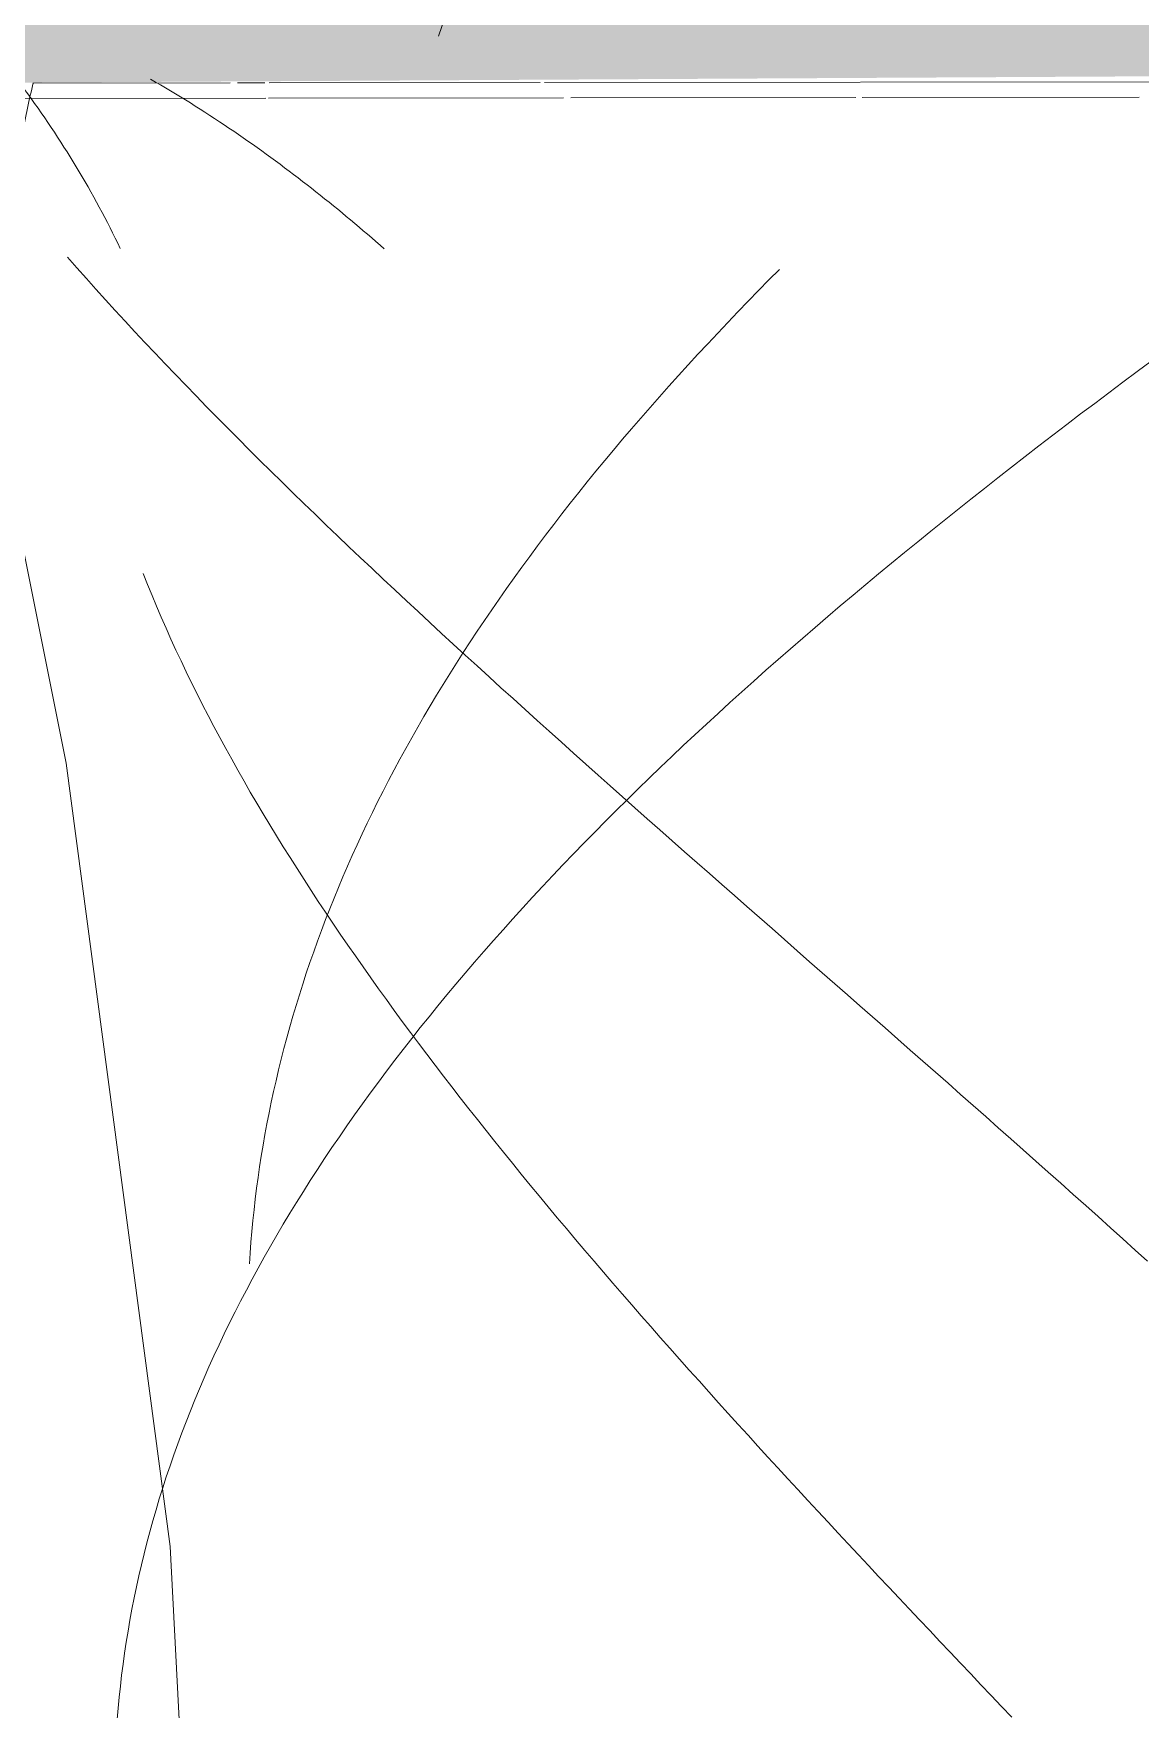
# Model space of a CAD drawing. Header units: inches. Extents: x 27328 to 52026, y -4075 to 4147.
# Drawn here: x 49625.257085 to 49625.259852, y 60.029205 to 60.033397 of the extents above; entities that cross this region are included whole.
import ezdxf

# ---------------------------------------------------------------- set-up
doc = ezdxf.new("R2010")
doc.units = ezdxf.units.IN
doc.header["$MEASUREMENT"] = 0
doc.layers.add('Q-SPCQ', color=91, linetype='Continuous', lineweight=9)

# ---------------------------------------------------------------- blocks, each defined once
blk = doc.blocks.new('FP_179-mezzanine - perspective')
at = {"layer": 'Q-SPCQ'}
for p, q in [((23035.6214873, 60.032837), (23035.6215107, 60.0328104)), ((23035.6215107, 60.0328104), (23035.6215343, 60.0327838)), ((23035.6215343, 60.0327838), (23035.6215581, 60.0327571)), ((23035.6215581, 60.0327571), (23035.6215822, 60.0327305)), ((23035.6215822, 60.0327305), (23035.6216065, 60.0327038)), ((23035.6216065, 60.0327038), (23035.621631, 60.0326771)), ((23035.621631, 60.0326771), (23035.6216557, 60.0326504)), ((23035.6216557, 60.0326504), (23035.6216807, 60.0326237)), ((23035.6216807, 60.0326237), (23035.6217058, 60.032597)), ((23035.6217058, 60.032597), (23035.6217312, 60.0325702)), ((23035.6217312, 60.0325702), (23035.6217567, 60.0325435)), ((23035.6241966, 60.0325774), (23035.624161, 60.0325509)), ((23035.6217567, 60.0325435), (23035.6217825, 60.0325167)), ((23035.6217825, 60.0325167), (23035.6218085, 60.0324899)), ((23035.6241255, 60.0325245), (23035.6240902, 60.032498)), ((23035.624161, 60.0325509), (23035.6241255, 60.0325245)), ((23035.6218085, 60.0324899), (23035.6218346, 60.0324631)), ((23035.6240902, 60.032498), (23035.624055, 60.0324715)), ((23035.6218346, 60.0324631), (23035.621861, 60.0324362)), ((23035.621861, 60.0324362), (23035.6218875, 60.0324094)), ((23035.6240199, 60.0324449), (23035.623985, 60.0324184)), ((23035.624055, 60.0324715), (23035.6240199, 60.0324449)), ((23035.6218875, 60.0324094), (23035.6219142, 60.0323825)), ((23035.6239503, 60.0323918), (23035.6239157, 60.0323653)), ((23035.623985, 60.0324184), (23035.6239503, 60.0323918)), ((23035.6219142, 60.0323825), (23035.6219411, 60.0323556)), ((23035.6219411, 60.0323556), (23035.6219682, 60.0323287)), ((23035.6239157, 60.0323653), (23035.6238813, 60.0323387)), ((23035.6219682, 60.0323287), (23035.6219954, 60.0323018)), ((23035.6238471, 60.0323121), (23035.6238131, 60.0322854)), ((23035.6238813, 60.0323387), (23035.6238471, 60.0323121)), ((23035.6219954, 60.0323018), (23035.6220228, 60.0322749)), ((23035.6220228, 60.0322749), (23035.6220504, 60.0322479)), ((23035.6238131, 60.0322854), (23035.6237792, 60.0322588)), ((23035.6220504, 60.0322479), (23035.6220781, 60.032221)), ((23035.6237455, 60.0322322), (23035.623712, 60.0322055)), ((23035.6237792, 60.0322588), (23035.6237455, 60.0322322)), ((23035.6220781, 60.032221), (23035.622106, 60.032194)), ((23035.622106, 60.032194), (23035.622134, 60.032167)), ((23035.623712, 60.0322055), (23035.6236786, 60.0321788)), ((23035.622134, 60.032167), (23035.6221622, 60.03214)), ((23035.6221622, 60.03214), (23035.6221905, 60.032113)), ((23035.6236455, 60.0321521), (23035.6236126, 60.0321254)), ((23035.6236786, 60.0321788), (23035.6236455, 60.0321521)), ((23035.6221905, 60.032113), (23035.622219, 60.0320859)), ((23035.6235798, 60.0320987), (23035.6235472, 60.0320719)), ((23035.6236126, 60.0321254), (23035.6235798, 60.0320987)), ((23035.622219, 60.0320859), (23035.6222476, 60.0320589)), ((23035.6222476, 60.0320589), (23035.6222764, 60.0320318)), ((23035.6235472, 60.0320719), (23035.6235149, 60.0320452)), ((23035.6222764, 60.0320318), (23035.6223053, 60.0320047)), ((23035.6234827, 60.0320184), (23035.6234508, 60.0319916)), ((23035.6235149, 60.0320452), (23035.6234827, 60.0320184)), ((23035.6223053, 60.0320047), (23035.6223343, 60.0319776)), ((23035.6223343, 60.0319776), (23035.6223635, 60.0319505)), ((23035.6234508, 60.0319916), (23035.623419, 60.0319648)), ((23035.6223635, 60.0319505), (23035.6223927, 60.0319234)), ((23035.6233875, 60.031938), (23035.6233562, 60.0319112)), ((23035.623419, 60.0319648), (23035.6233875, 60.031938)), ((23035.6223927, 60.0319234), (23035.6224221, 60.0318962)), ((23035.6224221, 60.0318962), (23035.6224516, 60.031869)), ((23035.6233562, 60.0319112), (23035.6233251, 60.0318844)), ((23035.6224516, 60.031869), (23035.6224812, 60.0318419)), ((23035.6232942, 60.0318575), (23035.6232636, 60.0318306)), ((23035.6233251, 60.0318844), (23035.6232942, 60.0318575)), ((23035.6224812, 60.0318419), (23035.622511, 60.0318147)), ((23035.622511, 60.0318147), (23035.6225408, 60.0317874)), ((23035.6232331, 60.0318038), (23035.6232029, 60.0317769)), ((23035.6232636, 60.0318306), (23035.6232331, 60.0318038)), ((23035.6225408, 60.0317874), (23035.6225707, 60.0317602)), ((23035.6225707, 60.0317602), (23035.6226008, 60.031733)), ((23035.6232029, 60.0317769), (23035.6231729, 60.03175)), ((23035.6226008, 60.031733), (23035.6226309, 60.0317057)), ((23035.6231432, 60.0317231), (23035.6231137, 60.0316961)), ((23035.6231729, 60.03175), (23035.6231432, 60.0317231)), ((23035.6226309, 60.0317057), (23035.6226611, 60.0316785)), ((23035.6226611, 60.0316785), (23035.6226914, 60.0316512)), ((23035.6231137, 60.0316961), (23035.6230844, 60.0316692)), ((23035.6226914, 60.0316512), (23035.6227218, 60.0316239)), ((23035.6230554, 60.0316422), (23035.6230266, 60.0316153)), ((23035.6230844, 60.0316692), (23035.6230554, 60.0316422)), ((23035.6227218, 60.0316239), (23035.6227523, 60.0315966)), ((23035.6227523, 60.0315966), (23035.6227828, 60.0315692)), ((23035.6230266, 60.0316153), (23035.622998, 60.0315883)), ((23035.6227828, 60.0315692), (23035.6228134, 60.0315419)), ((23035.6229697, 60.0315613), (23035.6229416, 60.0315343)), ((23035.622998, 60.0315883), (23035.6229697, 60.0315613)), ((23035.6228134, 60.0315419), (23035.6228441, 60.0315145)), ((23035.6228441, 60.0315145), (23035.6228749, 60.0314872)), ((23035.6229416, 60.0315343), (23035.6229138, 60.0315073)), ((23035.6228863, 60.0314802), (23035.622859, 60.0314532)), ((23035.6228749, 60.0314872), (23035.6229057, 60.0314598)), ((23035.6229138, 60.0315073), (23035.6228863, 60.0314802)), ((23035.6228319, 60.0314261), (23035.6228051, 60.0313991)), ((23035.622859, 60.0314532), (23035.6228319, 60.0314261)), ((23035.6229057, 60.0314598), (23035.6229366, 60.0314324)), ((23035.6229366, 60.0314324), (23035.6229676, 60.031405)), ((23035.6228051, 60.0313991), (23035.6227786, 60.031372)), ((23035.6229676, 60.031405), (23035.6229986, 60.0313775)), ((23035.6227523, 60.0313449), (23035.6227263, 60.0313178)), ((23035.6227786, 60.031372), (23035.6227523, 60.0313449)), ((23035.6229986, 60.0313775), (23035.6230297, 60.0313501)), ((23035.6230297, 60.0313501), (23035.6230608, 60.0313226)), ((23035.6227263, 60.0313178), (23035.6227006, 60.0312907)), ((23035.6230608, 60.0313226), (23035.6230919, 60.0312952)), ((23035.6226751, 60.0312636), (23035.6226499, 60.0312365)), ((23035.6227006, 60.0312907), (23035.6226751, 60.0312636)), ((23035.6230919, 60.0312952), (23035.6231231, 60.0312677)), ((23035.6231231, 60.0312677), (23035.6231544, 60.0312402)), ((23035.6226499, 60.0312365), (23035.622625, 60.0312093)), ((23035.6231544, 60.0312402), (23035.6231856, 60.0312127)), ((23035.6226003, 60.0311822), (23035.6225759, 60.031155)), ((23035.622625, 60.0312093), (23035.6226003, 60.0311822)), ((23035.6231856, 60.0312127), (23035.623217, 60.0311851)), ((23035.623217, 60.0311851), (23035.6232483, 60.0311576)), ((23035.6225759, 60.031155), (23035.6225518, 60.0311278)), ((23035.6232483, 60.0311576), (23035.6232797, 60.0311301)), ((23035.622528, 60.0311007), (23035.6225044, 60.0310735)), ((23035.6225518, 60.0311278), (23035.622528, 60.0311007)), ((23035.6232797, 60.0311301), (23035.623311, 60.0311025)), ((23035.623311, 60.0311025), (23035.6233424, 60.0310749)), ((23035.6225044, 60.0310735), (23035.6224811, 60.0310463)), ((23035.6233424, 60.0310749), (23035.6233739, 60.0310473)), ((23035.6233739, 60.0310473), (23035.6234053, 60.0310197)), ((23035.6224582, 60.0310191), (23035.6224354, 60.0309918)), ((23035.6224811, 60.0310463), (23035.6224582, 60.0310191)), ((23035.6234053, 60.0310197), (23035.6234368, 60.0309921)), ((23035.622413, 60.0309646), (23035.6223909, 60.0309374)), ((23035.6224354, 60.0309918), (23035.622413, 60.0309646)), ((23035.6234368, 60.0309921), (23035.6234682, 60.0309645)), ((23035.6234682, 60.0309645), (23035.6234997, 60.0309368)), ((23035.6223909, 60.0309374), (23035.622369, 60.0309101)), ((23035.6234997, 60.0309368), (23035.6235312, 60.0309092)), ((23035.6223475, 60.0308829), (23035.6223262, 60.0308556)), ((23035.622369, 60.0309101), (23035.6223475, 60.0308829)), ((23035.6235312, 60.0309092), (23035.6235626, 60.0308815)), ((23035.6235626, 60.0308815), (23035.6235941, 60.0308538)), ((23035.6223262, 60.0308556), (23035.6223052, 60.0308283)), ((23035.6235941, 60.0308538), (23035.6236255, 60.0308261)), ((23035.6222846, 60.030801), (23035.6222642, 60.0307737)), ((23035.6223052, 60.0308283), (23035.6222846, 60.030801)), ((23035.6236255, 60.0308261), (23035.623657, 60.0307984)), ((23035.623657, 60.0307984), (23035.6236884, 60.0307707)), ((23035.6222642, 60.0307737), (23035.6222441, 60.0307464)), ((23035.6236884, 60.0307707), (23035.6237198, 60.030743)), ((23035.6222243, 60.0307191), (23035.6222048, 60.0306918)), ((23035.6222441, 60.0307464), (23035.6222243, 60.0307191)), ((23035.6237198, 60.030743), (23035.6237512, 60.0307152)), ((23035.6237512, 60.0307152), (23035.6237826, 60.0306875)), ((23035.6222048, 60.0306918), (23035.6221856, 60.0306645)), ((23035.6237826, 60.0306875), (23035.623814, 60.0306597)), ((23035.6221667, 60.0306371), (23035.6221481, 60.0306098)), ((23035.6221856, 60.0306645), (23035.6221667, 60.0306371)), ((23035.623814, 60.0306597), (23035.6238453, 60.030632)), ((23035.6238453, 60.030632), (23035.6238766, 60.0306042)), ((23035.6221481, 60.0306098), (23035.6221298, 60.0305825)), ((23035.6238766, 60.0306042), (23035.6239078, 60.0305764)), ((23035.6221118, 60.0305551), (23035.6220941, 60.0305277)), ((23035.6221298, 60.0305825), (23035.6221118, 60.0305551)), ((23035.6239078, 60.0305764), (23035.6239391, 60.0305486)), ((23035.6239391, 60.0305486), (23035.6239703, 60.0305207)), ((23035.6220941, 60.0305277), (23035.6220767, 60.0305004)), ((23035.6239703, 60.0305207), (23035.6240014, 60.0304929)), ((23035.6220597, 60.030473), (23035.6220429, 60.0304456)), ((23035.6220767, 60.0305004), (23035.6220597, 60.030473)), ((23035.6240014, 60.0304929), (23035.6240325, 60.030465)), ((23035.6240325, 60.030465), (23035.6240636, 60.0304372)), ((23035.6220429, 60.0304456), (23035.6220264, 60.0304182)), ((23035.6240636, 60.0304372), (23035.6240946, 60.0304093)), ((23035.6220103, 60.0303908), (23035.6219944, 60.0303634)), ((23035.6220264, 60.0304182), (23035.6220103, 60.0303908)), ((23035.6240946, 60.0304093), (23035.6241255, 60.0303814)), ((23035.6241255, 60.0303814), (23035.6241564, 60.0303536)), ((23035.6219789, 60.030336), (23035.6219637, 60.0303085)), ((23035.6219944, 60.0303634), (23035.6219789, 60.030336)), ((23035.6241564, 60.0303536), (23035.6241873, 60.0303257)), ((23035.6219637, 60.0303085), (23035.6219488, 60.0302811)), ((23035.6219342, 60.0302537), (23035.6219199, 60.0302262)), ((23035.6219488, 60.0302811), (23035.6219342, 60.0302537)), ((23035.6219199, 60.0302262), (23035.6219059, 60.0301988)), ((23035.6218922, 60.0301713), (23035.6218789, 60.0301439)), ((23035.6219059, 60.0301988), (23035.6218922, 60.0301713)), ((23035.6218789, 60.0301439), (23035.6218659, 60.0301164)), ((23035.6218531, 60.0300889), (23035.6218407, 60.0300615)), ((23035.6218659, 60.0301164), (23035.6218531, 60.0300889)), ((23035.6218407, 60.0300615), (23035.6218286, 60.030034)), ((23035.6218169, 60.0300065), (23035.6218054, 60.029979)), ((23035.6218286, 60.030034), (23035.6218169, 60.0300065)), ((23035.6218054, 60.029979), (23035.6217943, 60.0299515)), ((23035.6217834, 60.029924), (23035.6217729, 60.0298965)), ((23035.6217943, 60.0299515), (23035.6217834, 60.029924)), ((23035.6217729, 60.0298965), (23035.6217628, 60.029869)), ((23035.6217529, 60.0298415), (23035.6217433, 60.0298139)), ((23035.6217628, 60.029869), (23035.6217529, 60.0298415)), ((23035.6217433, 60.0298139), (23035.6217341, 60.0297864)), ((23035.6217252, 60.0297589), (23035.6217166, 60.0297313)), ((23035.6217341, 60.0297864), (23035.6217252, 60.0297589)), ((23035.6217166, 60.0297313), (23035.6217083, 60.0297038)), ((23035.6217004, 60.0296763), (23035.6216927, 60.0296487)), ((23035.6217083, 60.0297038), (23035.6217004, 60.0296763)), ((23035.6216927, 60.0296487), (23035.6216854, 60.0296212)), ((23035.6216784, 60.0295936), (23035.6216717, 60.0295661)), ((23035.6216854, 60.0296212), (23035.6216784, 60.0295936)), ((23035.6216653, 60.0295385), (23035.6216593, 60.0295109)), ((23035.6216717, 60.0295661), (23035.6216653, 60.0295385)), ((23035.6216593, 60.0295109), (23035.6216536, 60.0294834)), ((23035.6216482, 60.0294558), (23035.6216431, 60.0294282)), ((23035.6216536, 60.0294834), (23035.6216482, 60.0294558)), ((23035.6216431, 60.0294282), (23035.6216383, 60.0294007)), ((23035.6216338, 60.0293731), (23035.6216297, 60.0293455)), ((23035.6216383, 60.0294007), (23035.6216338, 60.0293731)), ((23035.6216297, 60.0293455), (23035.6216259, 60.0293179)), ((23035.6216224, 60.0292903), (23035.6216192, 60.0292627)), ((23035.6216259, 60.0293179), (23035.6216224, 60.0292903)), ((23035.6216192, 60.0292627), (23035.6216163, 60.0292351)), ((23035.6216138, 60.0292076), (23035.6216115, 60.02918)), ((23035.6216163, 60.0292351), (23035.6216138, 60.0292076))]:
    blk.add_line(p, q, dxfattribs=at)
blk.add_polyline3d([(23035.6217907, 60.0256662, 0), (23035.6218462, 60.0276399, 0), (23035.6217436, 60.0296123, 0), (23035.6214836, 60.0315712, 0), (23035.6212301, 60.0328351, 0)], dxfattribs=at)
blk = doc.blocks.new('FP_180-mezzanine - perspective')
at = {"layer": 'Q-SPCQ'}
for p, q in [((23035.6232407, 60.0327801), (23035.6232146, 60.0327536)), ((23035.6232671, 60.0328067), (23035.6232407, 60.0327801)), ((23035.6231887, 60.032727), (23035.6231631, 60.0327005)), ((23035.6232146, 60.0327536), (23035.6231887, 60.032727)), ((23035.6231631, 60.0327005), (23035.6231377, 60.0326739)), ((23035.6231125, 60.0326473), (23035.6230876, 60.0326207)), ((23035.6231377, 60.0326739), (23035.6231125, 60.0326473)), ((23035.6230876, 60.0326207), (23035.6230629, 60.0325942)), ((23035.6230385, 60.0325676), (23035.6230143, 60.032541)), ((23035.6230629, 60.0325942), (23035.6230385, 60.0325676)), ((23035.6230143, 60.032541), (23035.6229904, 60.0325144)), ((23035.6229667, 60.0324878), (23035.6229433, 60.0324612)), ((23035.6229904, 60.0325144), (23035.6229667, 60.0324878)), ((23035.6229201, 60.0324347), (23035.6228972, 60.0324081)), ((23035.6229433, 60.0324612), (23035.6229201, 60.0324347)), ((23035.6228972, 60.0324081), (23035.6228745, 60.0323815)), ((23035.6228521, 60.0323548), (23035.62283, 60.0323282)), ((23035.6228745, 60.0323815), (23035.6228521, 60.0323548)), ((23035.62283, 60.0323282), (23035.6228081, 60.0323016)), ((23035.6227865, 60.032275), (23035.6227651, 60.0322484)), ((23035.6228081, 60.0323016), (23035.6227865, 60.032275)), ((23035.622744, 60.0322218), (23035.6227232, 60.0321952)), ((23035.6227651, 60.0322484), (23035.622744, 60.0322218)), ((23035.6227232, 60.0321952), (23035.6227026, 60.0321685)), ((23035.6226823, 60.0321419), (23035.6226622, 60.0321152)), ((23035.6227026, 60.0321685), (23035.6226823, 60.0321419)), ((23035.6226622, 60.0321152), (23035.6226425, 60.0320886)), ((23035.6226229, 60.032062), (23035.6226037, 60.0320353)), ((23035.6226425, 60.0320886), (23035.6226229, 60.032062)), ((23035.6216763, 60.0320459), (23035.6216871, 60.0320185)), ((23035.6216871, 60.0320185), (23035.6216983, 60.0319912)), ((23035.6226037, 60.0320353), (23035.6225847, 60.0320087)), ((23035.6216983, 60.0319912), (23035.6217097, 60.0319639)), ((23035.622566, 60.031982), (23035.6225476, 60.0319553)), ((23035.6225847, 60.0320087), (23035.622566, 60.031982)), ((23035.6217097, 60.0319639), (23035.6217215, 60.0319365)), ((23035.6217215, 60.0319365), (23035.6217334, 60.0319092)), ((23035.6225294, 60.0319287), (23035.6225115, 60.031902)), ((23035.6225476, 60.0319553), (23035.6225294, 60.0319287)), ((23035.6217334, 60.0319092), (23035.6217457, 60.0318819)), ((23035.6225115, 60.031902), (23035.6224939, 60.0318753)), ((23035.6217457, 60.0318819), (23035.6217582, 60.0318545)), ((23035.6217582, 60.0318545), (23035.621771, 60.0318272)), ((23035.6224765, 60.0318487), (23035.6224595, 60.031822)), ((23035.6224939, 60.0318753), (23035.6224765, 60.0318487)), ((23035.621771, 60.0318272), (23035.6217841, 60.0317998)), ((23035.6224595, 60.031822), (23035.6224426, 60.0317953)), ((23035.6217841, 60.0317998), (23035.6217974, 60.0317725)), ((23035.6217974, 60.0317725), (23035.6218109, 60.0317452)), ((23035.6224261, 60.0317686), (23035.6224099, 60.0317419)), ((23035.6224426, 60.0317953), (23035.6224261, 60.0317686)), ((23035.6218109, 60.0317452), (23035.6218247, 60.0317178)), ((23035.6224099, 60.0317419), (23035.6223939, 60.0317152)), ((23035.6218247, 60.0317178), (23035.6218388, 60.0316905)), ((23035.6218388, 60.0316905), (23035.6218531, 60.0316632)), ((23035.6223782, 60.0316885), (23035.6223627, 60.0316618)), ((23035.6223939, 60.0317152), (23035.6223782, 60.0316885)), ((23035.6218531, 60.0316632), (23035.6218677, 60.0316358)), ((23035.6218677, 60.0316358), (23035.6218825, 60.0316085)), ((23035.6223476, 60.031635), (23035.6223327, 60.0316083)), ((23035.6223627, 60.0316618), (23035.6223476, 60.031635)), ((23035.6218825, 60.0316085), (23035.6218976, 60.0315811)), ((23035.6223327, 60.0316083), (23035.6223181, 60.0315816)), ((23035.6218976, 60.0315811), (23035.6219129, 60.0315538)), ((23035.6219129, 60.0315538), (23035.6219284, 60.0315265)), ((23035.6223037, 60.0315549), (23035.6222897, 60.0315281)), ((23035.6223181, 60.0315816), (23035.6223037, 60.0315549)), ((23035.6219284, 60.0315265), (23035.6219441, 60.0314991)), ((23035.6222897, 60.0315281), (23035.6222759, 60.0315014)), ((23035.6219441, 60.0314991), (23035.6219601, 60.0314718)), ((23035.6219601, 60.0314718), (23035.6219763, 60.0314445)), ((23035.6222624, 60.0314746), (23035.6222492, 60.0314479)), ((23035.6222759, 60.0315014), (23035.6222624, 60.0314746)), ((23035.6219763, 60.0314445), (23035.6219928, 60.0314171)), ((23035.6222492, 60.0314479), (23035.6222362, 60.0314211)), ((23035.6219928, 60.0314171), (23035.6220095, 60.0313898)), ((23035.6220095, 60.0313898), (23035.6220263, 60.0313625)), ((23035.6222236, 60.0313944), (23035.6222112, 60.0313676)), ((23035.6222362, 60.0314211), (23035.6222236, 60.0313944)), ((23035.6220263, 60.0313625), (23035.6220434, 60.0313352)), ((23035.6221991, 60.0313408), (23035.6221872, 60.0313141)), ((23035.6222112, 60.0313676), (23035.6221991, 60.0313408)), ((23035.6220434, 60.0313352), (23035.6220608, 60.0313078)), ((23035.6220608, 60.0313078), (23035.6220783, 60.0312805)), ((23035.6221872, 60.0313141), (23035.6221757, 60.0312873)), ((23035.6220783, 60.0312805), (23035.622096, 60.0312532)), ((23035.6221644, 60.0312605), (23035.6221534, 60.0312337)), ((23035.6221757, 60.0312873), (23035.6221644, 60.0312605)), ((23035.622096, 60.0312532), (23035.622114, 60.0312259)), ((23035.622114, 60.0312259), (23035.6221321, 60.0311986)), ((23035.6221534, 60.0312337), (23035.6221426, 60.0312069)), ((23035.6221322, 60.0311801), (23035.622122, 60.0311533)), ((23035.6221321, 60.0311986), (23035.6221504, 60.0311712)), ((23035.6221426, 60.0312069), (23035.6221322, 60.0311801)), ((23035.622122, 60.0311533), (23035.6221121, 60.0311265)), ((23035.6221504, 60.0311712), (23035.622169, 60.0311439)), ((23035.622169, 60.0311439), (23035.6221877, 60.0311166)), ((23035.6221025, 60.0310996), (23035.6220931, 60.0310728)), ((23035.6221121, 60.0311265), (23035.6221025, 60.0310996)), ((23035.6221877, 60.0311166), (23035.6222067, 60.0310893)), ((23035.6222067, 60.0310893), (23035.6222258, 60.031062)), ((23035.6220931, 60.0310728), (23035.622084, 60.031046)), ((23035.6222258, 60.031062), (23035.6222451, 60.0310347)), ((23035.6220752, 60.0310191), (23035.6220667, 60.0309923)), ((23035.622084, 60.031046), (23035.6220752, 60.0310191)), ((23035.6222451, 60.0310347), (23035.6222646, 60.0310074)), ((23035.6222646, 60.0310074), (23035.6222842, 60.0309801)), ((23035.6220585, 60.0309654), (23035.6220505, 60.0309386)), ((23035.6220667, 60.0309923), (23035.6220585, 60.0309654)), ((23035.6222842, 60.0309801), (23035.6223041, 60.0309528)), ((23035.6220505, 60.0309386), (23035.6220428, 60.0309117)), ((23035.6223041, 60.0309528), (23035.6223241, 60.0309255)), ((23035.6223241, 60.0309255), (23035.6223443, 60.0308982)), ((23035.6220353, 60.0308849), (23035.6220282, 60.030858)), ((23035.6220428, 60.0309117), (23035.6220353, 60.0308849)), ((23035.6223443, 60.0308982), (23035.6223647, 60.0308709)), ((23035.6220282, 60.030858), (23035.6220213, 60.0308311)), ((23035.6223647, 60.0308709), (23035.6223852, 60.0308436)), ((23035.6223852, 60.0308436), (23035.6224059, 60.0308163)), ((23035.6220147, 60.0308042), (23035.6220084, 60.0307773)), ((23035.6220213, 60.0308311), (23035.6220147, 60.0308042)), ((23035.6224059, 60.0308163), (23035.6224268, 60.030789)), ((23035.6220084, 60.0307773), (23035.6220023, 60.0307504)), ((23035.6224268, 60.030789), (23035.6224478, 60.0307617)), ((23035.6224478, 60.0307617), (23035.622469, 60.0307345)), ((23035.6219965, 60.0307235), (23035.621991, 60.0306966)), ((23035.6220023, 60.0307504), (23035.6219965, 60.0307235)), ((23035.622469, 60.0307345), (23035.6224903, 60.0307072)), ((23035.621991, 60.0306966), (23035.6219857, 60.0306697)), ((23035.6224903, 60.0307072), (23035.6225118, 60.0306799)), ((23035.6225118, 60.0306799), (23035.6225335, 60.0306526)), ((23035.6219807, 60.0306428), (23035.621976, 60.0306158)), ((23035.6219857, 60.0306697), (23035.6219807, 60.0306428)), ((23035.6225335, 60.0306526), (23035.6225552, 60.0306254)), ((23035.6219716, 60.0305889), (23035.6219674, 60.030562)), ((23035.621976, 60.0306158), (23035.6219716, 60.0305889)), ((23035.6225552, 60.0306254), (23035.6225772, 60.0305981)), ((23035.6225772, 60.0305981), (23035.6225992, 60.0305708)), ((23035.6219674, 60.030562), (23035.6219635, 60.030535)), ((23035.6225992, 60.0305708), (23035.6226214, 60.0305436)), ((23035.6219598, 60.0305081), (23035.6219565, 60.0304811)), ((23035.6219635, 60.030535), (23035.6219598, 60.0305081)), ((23035.6226214, 60.0305436), (23035.6226438, 60.0305163)), ((23035.6226438, 60.0305163), (23035.6226662, 60.0304891)), ((23035.6219565, 60.0304811), (23035.6219534, 60.0304541)), ((23035.6226662, 60.0304891), (23035.6226888, 60.0304618)), ((23035.6226888, 60.0304618), (23035.6227115, 60.0304346)), ((23035.6219505, 60.0304272), (23035.6219479, 60.0304002)), ((23035.6219534, 60.0304541), (23035.6219505, 60.0304272)), ((23035.6227115, 60.0304346), (23035.6227344, 60.0304073)), ((23035.6219479, 60.0304002), (23035.6219456, 60.0303732)), ((23035.6227344, 60.0304073), (23035.6227574, 60.0303801)), ((23035.6227574, 60.0303801), (23035.6227805, 60.0303528)), ((23035.6219435, 60.0303462), (23035.6219417, 60.0303192)), ((23035.6219456, 60.0303732), (23035.6219435, 60.0303462)), ((23035.6227805, 60.0303528), (23035.6228037, 60.0303256)), ((23035.6228037, 60.0303256), (23035.622827, 60.0302984)), ((23035.622827, 60.0302984), (23035.6228504, 60.0302712)), ((23035.6228504, 60.0302712), (23035.6228739, 60.0302439)), ((23035.6228739, 60.0302439), (23035.6228976, 60.0302167)), ((23035.6228976, 60.0302167), (23035.6229213, 60.0301895)), ((23035.6229213, 60.0301895), (23035.6229451, 60.0301623)), ((23035.6229451, 60.0301623), (23035.6229691, 60.0301351)), ((23035.6229691, 60.0301351), (23035.6229931, 60.0301079)), ((23035.6229931, 60.0301079), (23035.6230172, 60.0300806)), ((23035.6230172, 60.0300806), (23035.6230415, 60.0300534)), ((23035.6230415, 60.0300534), (23035.6230658, 60.0300263)), ((23035.6230658, 60.0300263), (23035.6230901, 60.0299991)), ((23035.6230901, 60.0299991), (23035.6231146, 60.0299719)), ((23035.6231146, 60.0299719), (23035.6231391, 60.0299447)), ((23035.6231391, 60.0299447), (23035.6231638, 60.0299175)), ((23035.6231638, 60.0299175), (23035.6231885, 60.0298903)), ((23035.6231885, 60.0298903), (23035.6232132, 60.0298632)), ((23035.6232132, 60.0298632), (23035.623238, 60.029836)), ((23035.623238, 60.029836), (23035.6232629, 60.0298088)), ((23035.6232629, 60.0298088), (23035.6232879, 60.0297817)), ((23035.6232879, 60.0297817), (23035.6233129, 60.0297545)), ((23035.6233129, 60.0297545), (23035.623338, 60.0297273)), ((23035.623338, 60.0297273), (23035.6233631, 60.0297002)), ((23035.6233631, 60.0297002), (23035.6233883, 60.0296731)), ((23035.6233883, 60.0296731), (23035.6234136, 60.0296459)), ((23035.6234136, 60.0296459), (23035.6234388, 60.0296188)), ((23035.6234388, 60.0296188), (23035.6234642, 60.0295916)), ((23035.6234642, 60.0295916), (23035.6234895, 60.0295645)), ((23035.6234895, 60.0295645), (23035.6235149, 60.0295374)), ((23035.6235149, 60.0295374), (23035.6235404, 60.0295103)), ((23035.6235404, 60.0295103), (23035.6235659, 60.0294831)), ((23035.6235659, 60.0294831), (23035.6235914, 60.029456)), ((23035.6235914, 60.029456), (23035.6236169, 60.0294289)), ((23035.6236169, 60.0294289), (23035.6236425, 60.0294018)), ((23035.6236425, 60.0294018), (23035.6236681, 60.0293747)), ((23035.6236681, 60.0293747), (23035.6236937, 60.0293476)), ((23035.6236937, 60.0293476), (23035.6237194, 60.0293205)), ((23035.6237194, 60.0293205), (23035.623745, 60.0292935)), ((23035.623745, 60.0292935), (23035.6237707, 60.0292664)), ((23035.6237707, 60.0292664), (23035.6237964, 60.0292393)), ((23035.6237964, 60.0292393), (23035.6238221, 60.0292122)), ((23035.6238221, 60.0292122), (23035.6238478, 60.0291851))]:
    blk.add_line(p, q, dxfattribs=at)
blk = doc.blocks.new('FP_182-mezzanine - perspective')
at = {"layer": 'Q-SPCQ'}
for p, q in [((23035.6212978, 60.0333603), (23035.6213071, 60.033349)), ((23035.6250331, 60.0333557), (23035.6250204, 60.0333456)), ((23035.6250459, 60.0333657), (23035.6250331, 60.0333557)), ((23035.6250588, 60.0333756), (23035.6250459, 60.0333657)), ((23035.6250718, 60.0333855), (23035.6250588, 60.0333756)), ((23035.625648, 60.0333888), (23035.6256548, 60.033379)), ((23035.6256548, 60.033379), (23035.6256615, 60.0333692)), ((23035.6256615, 60.0333692), (23035.6256682, 60.0333593)), ((23035.6256682, 60.0333593), (23035.6256748, 60.0333494)), ((23035.6213071, 60.033349), (23035.6213163, 60.0333378)), ((23035.6213163, 60.0333378), (23035.6213255, 60.0333264)), ((23035.6213255, 60.0333264), (23035.6213346, 60.033315)), ((23035.6213346, 60.033315), (23035.6213436, 60.0333035)), ((23035.6249826, 60.033315), (23035.6249701, 60.0333047)), ((23035.6249951, 60.0333253), (23035.6249826, 60.033315)), ((23035.6250077, 60.0333355), (23035.6249951, 60.0333253)), ((23035.6250204, 60.0333456), (23035.6250077, 60.0333355)), ((23035.6256748, 60.0333494), (23035.6256814, 60.0333394)), ((23035.6256814, 60.0333394), (23035.625688, 60.0333293)), ((23035.625688, 60.0333293), (23035.6256946, 60.0333191)), ((23035.6256946, 60.0333191), (23035.6257012, 60.0333089)), ((23035.6213436, 60.0333035), (23035.6213526, 60.033292)), ((23035.6213526, 60.033292), (23035.6213615, 60.0332804)), ((23035.6213615, 60.0332804), (23035.6213703, 60.0332688)), ((23035.624933, 60.0332733), (23035.6249208, 60.0332627)), ((23035.6249453, 60.0332838), (23035.624933, 60.0332733)), ((23035.6249577, 60.0332943), (23035.6249453, 60.0332838)), ((23035.6249701, 60.0333047), (23035.6249577, 60.0332943)), ((23035.6257012, 60.0333089), (23035.6257077, 60.0332986)), ((23035.6257077, 60.0332986), (23035.6257142, 60.0332882)), ((23035.6257142, 60.0332882), (23035.6257207, 60.0332778)), ((23035.6257207, 60.0332778), (23035.6257271, 60.0332673)), ((23035.6213703, 60.0332688), (23035.621379, 60.0332571)), ((23035.621379, 60.0332571), (23035.6213877, 60.0332454)), ((23035.6213877, 60.0332454), (23035.6213963, 60.0332336)), ((23035.6213963, 60.0332336), (23035.6214048, 60.0332217)), ((23035.6248844, 60.0332305), (23035.6248725, 60.0332197)), ((23035.6248965, 60.0332413), (23035.6248844, 60.0332305)), ((23035.6249086, 60.033252), (23035.6248965, 60.0332413)), ((23035.6249208, 60.0332627), (23035.6249086, 60.033252)), ((23035.6257271, 60.0332673), (23035.6257336, 60.0332568)), ((23035.6257336, 60.0332568), (23035.62574, 60.0332462)), ((23035.62574, 60.0332462), (23035.6257464, 60.0332355)), ((23035.6257464, 60.0332355), (23035.6257528, 60.0332248)), ((23035.6214048, 60.0332217), (23035.6214133, 60.0332098)), ((23035.6214133, 60.0332098), (23035.6214216, 60.0331978)), ((23035.6214216, 60.0331978), (23035.62143, 60.0331858)), ((23035.62143, 60.0331858), (23035.6214382, 60.0331738)), ((23035.6248368, 60.0331868), (23035.6248251, 60.0331758)), ((23035.6248486, 60.0331978), (23035.6248368, 60.0331868)), ((23035.6248605, 60.0332088), (23035.6248486, 60.0331978)), ((23035.6248725, 60.0332197), (23035.6248605, 60.0332088)), ((23035.6257528, 60.0332248), (23035.6257592, 60.033214)), ((23035.6257592, 60.033214), (23035.6257655, 60.0332031)), ((23035.6257655, 60.0332031), (23035.6257719, 60.0331922)), ((23035.6257719, 60.0331922), (23035.6257782, 60.0331812)), ((23035.6214382, 60.0331738), (23035.6214463, 60.0331616)), ((23035.6214463, 60.0331616), (23035.6214544, 60.0331495)), ((23035.6214544, 60.0331495), (23035.6214624, 60.0331373)), ((23035.6248017, 60.0331535), (23035.6247901, 60.0331422)), ((23035.6248134, 60.0331646), (23035.6248017, 60.0331535)), ((23035.6248251, 60.0331758), (23035.6248134, 60.0331646)), ((23035.6257782, 60.0331812), (23035.6257846, 60.0331702)), ((23035.6257846, 60.0331702), (23035.6257909, 60.0331591)), ((23035.6257909, 60.0331591), (23035.6257972, 60.033148)), ((23035.6257972, 60.033148), (23035.6258035, 60.0331368)), ((23035.6214624, 60.0331373), (23035.6214704, 60.033125)), ((23035.6214704, 60.033125), (23035.6214782, 60.0331127)), ((23035.6214782, 60.0331127), (23035.621486, 60.0331004)), ((23035.6247556, 60.0331082), (23035.6247442, 60.0330968)), ((23035.6247671, 60.0331196), (23035.6247556, 60.0331082)), ((23035.6247786, 60.0331309), (23035.6247671, 60.0331196)), ((23035.6247901, 60.0331422), (23035.6247786, 60.0331309)), ((23035.6258035, 60.0331368), (23035.6258098, 60.0331256)), ((23035.6258098, 60.0331256), (23035.6258161, 60.0331143)), ((23035.6258161, 60.0331143), (23035.6258224, 60.0331029)), ((23035.6258224, 60.0331029), (23035.6258287, 60.0330915)), ((23035.621486, 60.0331004), (23035.6214937, 60.033088)), ((23035.6214937, 60.033088), (23035.6215013, 60.0330756)), ((23035.6215013, 60.0330756), (23035.6215089, 60.0330631)), ((23035.6215089, 60.0330631), (23035.6215164, 60.0330506)), ((23035.6247103, 60.0330621), (23035.6246991, 60.0330505)), ((23035.6247216, 60.0330737), (23035.6247103, 60.0330621)), ((23035.6247329, 60.0330853), (23035.6247216, 60.0330737)), ((23035.6247442, 60.0330968), (23035.6247329, 60.0330853)), ((23035.6258287, 60.0330915), (23035.625835, 60.0330801)), ((23035.625835, 60.0330801), (23035.6258413, 60.0330686)), ((23035.6258413, 60.0330686), (23035.6258476, 60.0330571)), ((23035.6215164, 60.0330506), (23035.6215238, 60.0330381)), ((23035.6215238, 60.0330381), (23035.6215311, 60.0330255)), ((23035.6215311, 60.0330255), (23035.6215383, 60.0330129)), ((23035.6246768, 60.0330271), (23035.6246658, 60.0330153)), ((23035.624688, 60.0330388), (23035.6246768, 60.0330271)), ((23035.6246991, 60.0330505), (23035.624688, 60.0330388)), ((23035.6258476, 60.0330571), (23035.6258539, 60.0330455)), ((23035.6258539, 60.0330455), (23035.6258603, 60.0330338)), ((23035.6258603, 60.0330338), (23035.6258666, 60.0330222)), ((23035.6258666, 60.0330222), (23035.6258729, 60.0330104)), ((23035.6215383, 60.0330129), (23035.6215455, 60.0330002)), ((23035.6215455, 60.0330002), (23035.6215526, 60.0329875)), ((23035.6215526, 60.0329875), (23035.6215596, 60.0329748)), ((23035.6246328, 60.0329797), (23035.6246219, 60.0329678)), ((23035.6246438, 60.0329916), (23035.6246328, 60.0329797)), ((23035.6246547, 60.0330035), (23035.6246438, 60.0329916)), ((23035.6246658, 60.0330153), (23035.6246547, 60.0330035)), ((23035.6258729, 60.0330104), (23035.6258792, 60.0329987)), ((23035.6258792, 60.0329987), (23035.6258856, 60.0329869)), ((23035.6258856, 60.0329869), (23035.6258919, 60.032975)), ((23035.6215596, 60.0329748), (23035.6215665, 60.032962)), ((23035.6215665, 60.032962), (23035.6215733, 60.0329492)), ((23035.6215733, 60.0329492), (23035.6215801, 60.0329364)), ((23035.6215801, 60.0329364), (23035.6215868, 60.0329235)), ((23035.6246002, 60.0329438), (23035.6245894, 60.0329317)), ((23035.624611, 60.0329558), (23035.6246002, 60.0329438)), ((23035.6246219, 60.0329678), (23035.624611, 60.0329558)), ((23035.6258919, 60.032975), (23035.6258983, 60.0329631)), ((23035.6258983, 60.0329631), (23035.6259047, 60.0329512)), ((23035.6259047, 60.0329512), (23035.625911, 60.0329393)), ((23035.625911, 60.0329393), (23035.6259174, 60.0329272)), ((23035.6215868, 60.0329235), (23035.6215934, 60.0329106)), ((23035.6215934, 60.0329106), (23035.6215999, 60.0328977)), ((23035.6215999, 60.0328977), (23035.6216064, 60.0328848)), ((23035.6245573, 60.0328953), (23035.6245466, 60.0328831)), ((23035.624568, 60.0329075), (23035.6245573, 60.0328953)), ((23035.6245787, 60.0329196), (23035.624568, 60.0329075)), ((23035.6245894, 60.0329317), (23035.6245787, 60.0329196)), ((23035.6259174, 60.0329272), (23035.6259239, 60.0329152)), ((23035.6259239, 60.0329152), (23035.6259303, 60.0329031)), ((23035.6259303, 60.0329031), (23035.6259368, 60.032891)), ((23035.6216064, 60.0328848), (23035.6216128, 60.0328718)), ((23035.6216128, 60.0328718), (23035.6216191, 60.0328588)), ((23035.6245254, 60.0328586), (23035.6245149, 60.0328463)), ((23035.624536, 60.0328709), (23035.6245254, 60.0328586)), ((23035.6245466, 60.0328831), (23035.624536, 60.0328709)), ((23035.6259368, 60.032891), (23035.6259432, 60.0328789)), ((23035.6259432, 60.0328789), (23035.6259497, 60.0328667)), ((23035.6259497, 60.0328667), (23035.6259562, 60.0328545)), ((23035.6259562, 60.0328545), (23035.6259628, 60.0328423)), ((23035.6244834, 60.0328092), (23035.6244729, 60.0327968)), ((23035.6244938, 60.0328216), (23035.6244834, 60.0328092)), ((23035.6245043, 60.032834), (23035.6244938, 60.0328216)), ((23035.6245149, 60.0328463), (23035.6245043, 60.032834)), ((23035.6259628, 60.0328423), (23035.6259693, 60.03283)), ((23035.6259693, 60.03283), (23035.6259759, 60.0328177)), ((23035.6259759, 60.0328177), (23035.6259825, 60.0328054))]:
    blk.add_line(p, q, dxfattribs=at)
blk = doc.blocks.new('FP_186-mezzanine - perspective')
at = {"layer": 'Q-SPCQ'}
blk.add_line((23035.6224377, 60.0334574), (23035.6224149, 60.0333899), dxfattribs=at)
blk = doc.blocks.new('FP_188-mezzanine - perspective')
at = {"layer": 'Q-SPCQ'}
for p, q in [((23035.6214011, 60.0332732), (23035.6213994, 60.0332654)), ((23035.6216948, 60.0332824), (23035.6217074, 60.0332751)), ((23035.6217074, 60.0332751), (23035.6217199, 60.0332678)), ((23035.6213924, 60.033234), (23035.6213906, 60.0332261)), ((23035.6213941, 60.033242), (23035.6213924, 60.033234)), ((23035.6213959, 60.0332498), (23035.6213941, 60.033242)), ((23035.6213976, 60.0332577), (23035.6213959, 60.0332498)), ((23035.6213994, 60.0332654), (23035.6213976, 60.0332577)), ((23035.6217199, 60.0332678), (23035.6217324, 60.0332604)), ((23035.6217324, 60.0332604), (23035.6217448, 60.033253)), ((23035.6217448, 60.033253), (23035.6217572, 60.0332455)), ((23035.6217572, 60.0332455), (23035.6217696, 60.033238)), ((23035.6217696, 60.033238), (23035.6217819, 60.0332304)), ((23035.6217819, 60.0332304), (23035.6217942, 60.0332228)), ((23035.6268617, 60.0332322), (23035.6268493, 60.0332248)), ((23035.6268741, 60.0332395), (23035.6268617, 60.0332322)), ((23035.6268866, 60.0332468), (23035.6268741, 60.0332395)), ((23035.6268991, 60.033254), (23035.6268866, 60.0332468)), ((23035.6269117, 60.0332612), (23035.6268991, 60.033254)), ((23035.6272018, 60.0332497), (23035.6272035, 60.033242)), ((23035.6272035, 60.033242), (23035.6272053, 60.0332342)), ((23035.6272053, 60.0332342), (23035.627207, 60.0332263)), ((23035.6213818, 60.0331855), (23035.62138, 60.0331772)), ((23035.6213836, 60.0331937), (23035.6213818, 60.0331855)), ((23035.6213853, 60.0332019), (23035.6213836, 60.0331937)), ((23035.6213871, 60.03321), (23035.6213853, 60.0332019)), ((23035.6213888, 60.033218), (23035.6213871, 60.03321)), ((23035.6213906, 60.0332261), (23035.6213888, 60.033218)), ((23035.6217942, 60.0332228), (23035.6218064, 60.0332151)), ((23035.6218064, 60.0332151), (23035.6218186, 60.0332074)), ((23035.6218186, 60.0332074), (23035.6218307, 60.0331996)), ((23035.6218307, 60.0331996), (23035.6218428, 60.0331918)), ((23035.6218428, 60.0331918), (23035.6218548, 60.0331839)), ((23035.6267881, 60.0331872), (23035.626776, 60.0331796)), ((23035.6268002, 60.0331948), (23035.6267881, 60.0331872)), ((23035.6268124, 60.0332024), (23035.6268002, 60.0331948)), ((23035.6268247, 60.0332099), (23035.6268124, 60.0332024)), ((23035.626837, 60.0332174), (23035.6268247, 60.0332099)), ((23035.6268493, 60.0332248), (23035.626837, 60.0332174)), ((23035.627207, 60.0332263), (23035.6272087, 60.0332185)), ((23035.6272087, 60.0332185), (23035.6272105, 60.0332105)), ((23035.6272105, 60.0332105), (23035.6272122, 60.0332025)), ((23035.6272122, 60.0332025), (23035.6272139, 60.0331945)), ((23035.6272139, 60.0331945), (23035.6272157, 60.0331864)), ((23035.6272157, 60.0331864), (23035.6272174, 60.0331783)), ((23035.6213729, 60.0331438), (23035.6213711, 60.0331353)), ((23035.6213747, 60.0331522), (23035.6213729, 60.0331438)), ((23035.6213765, 60.0331606), (23035.6213747, 60.0331522)), ((23035.6213783, 60.0331689), (23035.6213765, 60.0331606)), ((23035.62138, 60.0331772), (23035.6213783, 60.0331689)), ((23035.6218548, 60.0331839), (23035.6218668, 60.033176)), ((23035.6218668, 60.033176), (23035.6218787, 60.0331681)), ((23035.6218787, 60.0331681), (23035.6218906, 60.0331601)), ((23035.6218906, 60.0331601), (23035.6219025, 60.033152)), ((23035.6219025, 60.033152), (23035.6219143, 60.0331439)), ((23035.6219143, 60.0331439), (23035.621926, 60.0331358)), ((23035.626728, 60.0331484), (23035.6267161, 60.0331405)), ((23035.6267399, 60.0331563), (23035.626728, 60.0331484)), ((23035.6267519, 60.0331641), (23035.6267399, 60.0331563)), ((23035.6267639, 60.0331718), (23035.6267519, 60.0331641)), ((23035.626776, 60.0331796), (23035.6267639, 60.0331718)), ((23035.6272174, 60.0331783), (23035.6272192, 60.0331701)), ((23035.6272192, 60.0331701), (23035.6272209, 60.0331619)), ((23035.6272209, 60.0331619), (23035.6272227, 60.0331537)), ((23035.6272227, 60.0331537), (23035.6272244, 60.0331454)), ((23035.6272244, 60.0331454), (23035.6272262, 60.033137)), ((23035.6213656, 60.0331097), (23035.6213637, 60.0331011)), ((23035.6213674, 60.0331183), (23035.6213656, 60.0331097)), ((23035.6213693, 60.0331268), (23035.6213674, 60.0331183)), ((23035.6213711, 60.0331353), (23035.6213693, 60.0331268)), ((23035.621926, 60.0331358), (23035.6219377, 60.0331277)), ((23035.6219377, 60.0331277), (23035.6219494, 60.0331195)), ((23035.6219494, 60.0331195), (23035.621961, 60.0331112)), ((23035.621961, 60.0331112), (23035.6219726, 60.0331029)), ((23035.6219726, 60.0331029), (23035.6219841, 60.0330946)), ((23035.626669, 60.0331085), (23035.6266574, 60.0331004)), ((23035.6266807, 60.0331166), (23035.626669, 60.0331085)), ((23035.6266925, 60.0331246), (23035.6266807, 60.0331166)), ((23035.6267042, 60.0331326), (23035.6266925, 60.0331246)), ((23035.6267161, 60.0331405), (23035.6267042, 60.0331326)), ((23035.6272262, 60.033137), (23035.627228, 60.0331286)), ((23035.627228, 60.0331286), (23035.6272298, 60.0331202)), ((23035.6272298, 60.0331202), (23035.6272316, 60.0331117)), ((23035.6272316, 60.0331117), (23035.6272334, 60.0331032)), ((23035.6272334, 60.0331032), (23035.6272352, 60.0330947)), ((23035.6213562, 60.0330662), (23035.6213542, 60.0330574)), ((23035.6213581, 60.033075), (23035.6213562, 60.0330662)), ((23035.62136, 60.0330837), (23035.6213581, 60.033075)), ((23035.6213619, 60.0330924), (23035.62136, 60.0330837)), ((23035.6213637, 60.0331011), (23035.6213619, 60.0330924)), ((23035.6219841, 60.0330946), (23035.6219956, 60.0330863)), ((23035.6219956, 60.0330863), (23035.622007, 60.0330779)), ((23035.622007, 60.0330779), (23035.6220184, 60.0330694)), ((23035.6220184, 60.0330694), (23035.6220298, 60.033061)), ((23035.6220298, 60.033061), (23035.6220411, 60.0330525)), ((23035.6266112, 60.0330676), (23035.6265998, 60.0330593)), ((23035.6266227, 60.0330759), (23035.6266112, 60.0330676)), ((23035.6266342, 60.0330841), (23035.6266227, 60.0330759)), ((23035.6266457, 60.0330923), (23035.6266342, 60.0330841)), ((23035.6266574, 60.0331004), (23035.6266457, 60.0330923)), ((23035.6272352, 60.0330947), (23035.627237, 60.0330861)), ((23035.627237, 60.0330861), (23035.6272388, 60.0330774)), ((23035.6272388, 60.0330774), (23035.6272407, 60.0330688)), ((23035.6272407, 60.0330688), (23035.6272426, 60.0330601)), ((23035.6272426, 60.0330601), (23035.6272444, 60.0330513)), ((23035.6213463, 60.0330218), (23035.6213443, 60.0330129)), ((23035.6213483, 60.0330308), (23035.6213463, 60.0330218)), ((23035.6213503, 60.0330397), (23035.6213483, 60.0330308)), ((23035.6213523, 60.0330486), (23035.6213503, 60.0330397)), ((23035.6213542, 60.0330574), (23035.6213523, 60.0330486)), ((23035.6220411, 60.0330525), (23035.6220523, 60.0330439)), ((23035.6220523, 60.0330439), (23035.6220636, 60.0330354)), ((23035.6220636, 60.0330354), (23035.6220747, 60.0330268)), ((23035.6220747, 60.0330268), (23035.6220859, 60.0330181)), ((23035.6220859, 60.0330181), (23035.6220969, 60.0330095)), ((23035.6265545, 60.0330258), (23035.6265433, 60.0330173)), ((23035.6265657, 60.0330342), (23035.6265545, 60.0330258)), ((23035.626577, 60.0330426), (23035.6265657, 60.0330342)), ((23035.6265884, 60.033051), (23035.626577, 60.0330426)), ((23035.6265998, 60.0330593), (23035.6265884, 60.033051)), ((23035.6272444, 60.0330513), (23035.6272463, 60.0330425)), ((23035.6272463, 60.0330425), (23035.6272483, 60.0330337)), ((23035.6272483, 60.0330337), (23035.6272502, 60.0330249)), ((23035.6272502, 60.0330249), (23035.6272521, 60.033016)), ((23035.621336, 60.0329767), (23035.6213339, 60.0329675)), ((23035.6213381, 60.0329858), (23035.621336, 60.0329767)), ((23035.6213402, 60.0329948), (23035.6213381, 60.0329858)), ((23035.6213423, 60.0330039), (23035.6213402, 60.0329948)), ((23035.6213443, 60.0330129), (23035.6213423, 60.0330039)), ((23035.6220969, 60.0330095), (23035.622108, 60.0330008)), ((23035.622108, 60.0330008), (23035.622119, 60.0329921)), ((23035.622119, 60.0329921), (23035.6221299, 60.0329833)), ((23035.6221299, 60.0329833), (23035.6221408, 60.0329745)), ((23035.6264989, 60.0329831), (23035.6264879, 60.0329745)), ((23035.6265099, 60.0329917), (23035.6264989, 60.0329831)), ((23035.626521, 60.0330003), (23035.6265099, 60.0329917)), ((23035.6265321, 60.0330088), (23035.626521, 60.0330003)), ((23035.6265433, 60.0330173), (23035.6265321, 60.0330088)), ((23035.6272521, 60.033016), (23035.6272541, 60.0330071)), ((23035.6272541, 60.0330071), (23035.6272561, 60.0329981)), ((23035.6272561, 60.0329981), (23035.6272581, 60.0329891)), ((23035.6272581, 60.0329891), (23035.6272601, 60.0329801)), ((23035.6272601, 60.0329801), (23035.6272622, 60.0329711)), ((23035.6213274, 60.03294), (23035.6213251, 60.0329308)), ((23035.6213296, 60.0329492), (23035.6213274, 60.03294)), ((23035.6213317, 60.0329584), (23035.6213296, 60.0329492)), ((23035.6213339, 60.0329675), (23035.6213317, 60.0329584)), ((23035.6221408, 60.0329745), (23035.6221517, 60.0329657)), ((23035.6221517, 60.0329657), (23035.6221625, 60.0329569)), ((23035.6221625, 60.0329569), (23035.6221733, 60.032948)), ((23035.6221733, 60.032948), (23035.6221841, 60.0329392)), ((23035.6221841, 60.0329392), (23035.6221948, 60.0329303)), ((23035.6264444, 60.0329397), (23035.6264336, 60.0329309)), ((23035.6264552, 60.0329484), (23035.6264444, 60.0329397)), ((23035.626466, 60.0329571), (23035.6264552, 60.0329484)), ((23035.6264769, 60.0329658), (23035.626466, 60.0329571)), ((23035.6264879, 60.0329745), (23035.6264769, 60.0329658)), ((23035.6272622, 60.0329711), (23035.6272643, 60.032962)), ((23035.6272643, 60.032962), (23035.6272663, 60.0329529)), ((23035.6272663, 60.0329529), (23035.6272685, 60.0329438)), ((23035.6272685, 60.0329438), (23035.6272706, 60.0329346)), ((23035.6272706, 60.0329346), (23035.6272728, 60.0329254)), ((23035.6213159, 60.0328936), (23035.6213136, 60.0328842)), ((23035.6213183, 60.0329029), (23035.6213159, 60.0328936)), ((23035.6213206, 60.0329122), (23035.6213183, 60.0329029)), ((23035.6213229, 60.0329215), (23035.6213206, 60.0329122)), ((23035.6213251, 60.0329308), (23035.6213229, 60.0329215)), ((23035.6221948, 60.0329303), (23035.6222054, 60.0329213)), ((23035.6222054, 60.0329213), (23035.622216, 60.0329124)), ((23035.622216, 60.0329124), (23035.6222266, 60.0329034)), ((23035.6222266, 60.0329034), (23035.6222372, 60.0328944)), ((23035.6222372, 60.0328944), (23035.6222477, 60.0328854)), ((23035.6263909, 60.0328956), (23035.6263803, 60.0328867)), ((23035.6264015, 60.0329045), (23035.6263909, 60.0328956)), ((23035.6264121, 60.0329133), (23035.6264015, 60.0329045)), ((23035.6264228, 60.0329221), (23035.6264121, 60.0329133)), ((23035.6264336, 60.0329309), (23035.6264228, 60.0329221)), ((23035.6272728, 60.0329254), (23035.627275, 60.0329162)), ((23035.627275, 60.0329162), (23035.6272772, 60.0329069)), ((23035.6272772, 60.0329069), (23035.6272794, 60.0328977)), ((23035.6272794, 60.0328977), (23035.6272817, 60.0328884)), ((23035.6213063, 60.0328561), (23035.6213038, 60.0328466)), ((23035.6213087, 60.0328655), (23035.6213063, 60.0328561)), ((23035.6213112, 60.0328749), (23035.6213087, 60.0328655)), ((23035.6213136, 60.0328842), (23035.6213112, 60.0328749)), ((23035.6222477, 60.0328854), (23035.6222581, 60.0328763)), ((23035.6222581, 60.0328763), (23035.6222686, 60.0328673)), ((23035.6222686, 60.0328673), (23035.6222789, 60.0328582)), ((23035.6263384, 60.032851), (23035.626328, 60.032842)), ((23035.6263488, 60.0328599), (23035.6263384, 60.032851)), ((23035.6263593, 60.0328689), (23035.6263488, 60.0328599)), ((23035.6263698, 60.0328778), (23035.6263593, 60.0328689)), ((23035.6263803, 60.0328867), (23035.6263698, 60.0328778)), ((23035.6272817, 60.0328884), (23035.627284, 60.0328791)), ((23035.627284, 60.0328791), (23035.6272863, 60.0328697)), ((23035.6272863, 60.0328697), (23035.6272887, 60.0328604)), ((23035.6272887, 60.0328604), (23035.6272911, 60.032851)), ((23035.6272911, 60.032851), (23035.6272935, 60.0328416)), ((23035.6213013, 60.0328372), (23035.6212987, 60.0328277)), ((23035.6213038, 60.0328466), (23035.6213013, 60.0328372)), ((23035.6272935, 60.0328416), (23035.6272959, 60.0328321)), ((23035.6272959, 60.0328321), (23035.6272984, 60.0328227)), ((23035.6272984, 60.0328227), (23035.6273009, 60.0328132)), ((23035.6273009, 60.0328132), (23035.6273035, 60.0328037))]:
    blk.add_line(p, q, dxfattribs=at)
blk.add_polyline3d([(23035.6212301, 60.0328351, 0), (23035.6211618, 60.0330455, 0), (23035.6210815, 60.033202, 0), (23035.6209845, 60.0333398, 0)], dxfattribs=at)

msp = doc.modelspace()

# ---------------------------------------------------------------- hatches: boundary and pattern name
at = {"layer": 'Q-SPCQ'}
msp.add_hatch(color=256, dxfattribs=at).paths.add_polyline_path([(49625.2567961, 60.0332723), (49625.2632311, 60.0333083), (49625.2633184, 60.0334723), (49625.2589412, 60.0334824), (49625.2589412, 60.0341991), (49625.2561, 60.0341688), (49625.2567774, 60.0333021)], flags=0)

# ---------------------------------------------------------------- linework, layer by layer
for p, q in [((49625.2570854, 60.0332726), (49625.2575766, 60.0332732)), ((49625.2575947, 60.0332732), (49625.2576636, 60.0332733)), ((49625.2576738, 60.0332733), (49625.258352, 60.0332741)), ((49625.2583621, 60.0332741), (49625.2601047, 60.0332761)), ((49625.257666, 60.0332346), (49625.2568168, 60.0332337)), ((49625.2584099, 60.0332355), (49625.2576725, 60.0332346)), ((49625.2591409, 60.0332363), (49625.258428, 60.0332355)), ((49625.2598493, 60.0332371), (49625.2591568, 60.0332363))]:
    msp.add_line(p, q, dxfattribs=at)

# ---------------------------------------------------------------- block references
for name in ['FP_186-mezzanine - perspective', 'FP_182-mezzanine - perspective', 'FP_188-mezzanine - perspective', 'FP_179-mezzanine - perspective', 'FP_180-mezzanine - perspective']:
    msp.add_blockref(name, (26589.6356829, 0), dxfattribs=at)

doc.saveas('drawing.dxf')
